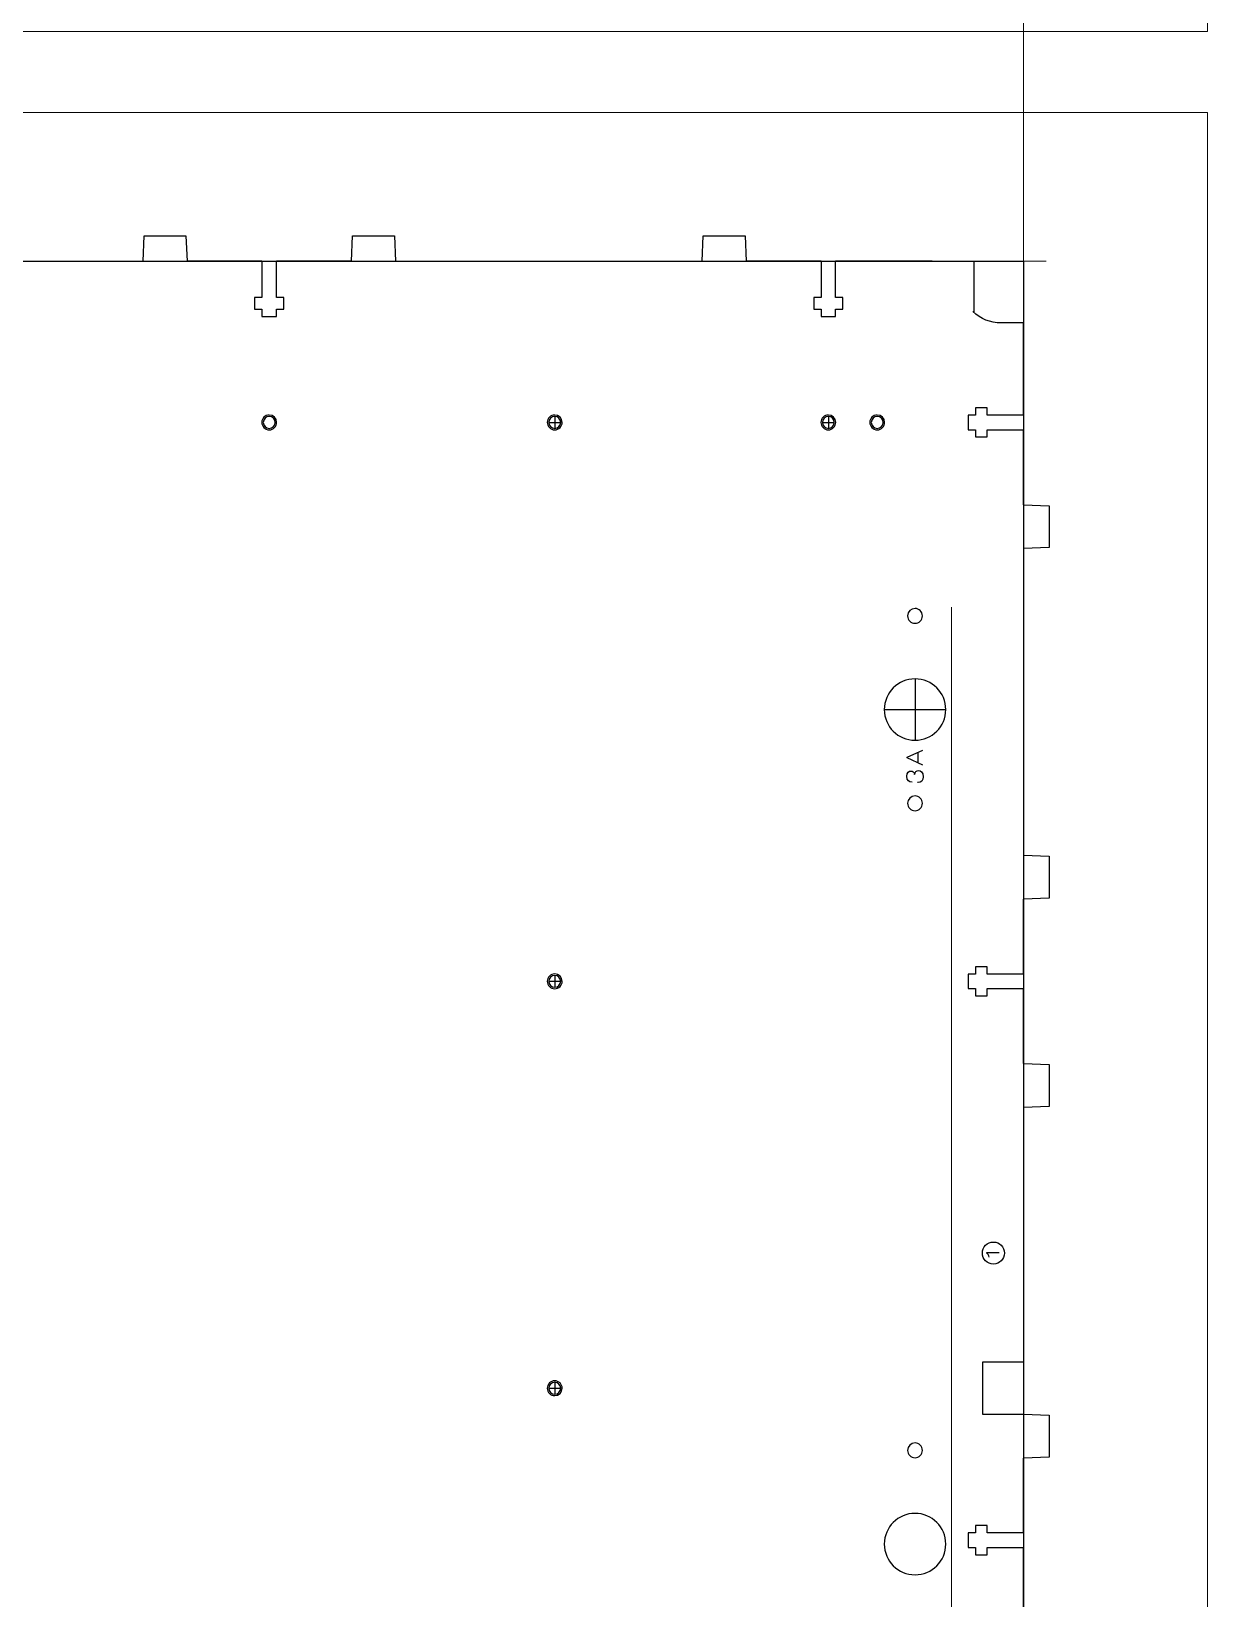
# Model space of a CAD drawing. Header units: millimetres. Extents: x -1949 to 1995, y -2739 to 1842.
# Drawn here: x -168.5 to 57.3, y -893.8 to -592.8 of the extents above; entities that cross this region are included whole.
import ezdxf

# ---------------------------------------------------------------- set-up
doc = ezdxf.new("R2010")
doc.units = ezdxf.units.MM
doc.layers.get('0').update_dxf_attribs({"lineweight": 25, "true_color": 0xffffff})
doc.layers.add('Laser Table', color=2, linetype='Continuous', lineweight=0, true_color=0xffff00)
doc.layers.add('Referance lines', color=2, linetype='Continuous', lineweight=0, true_color=0xffff00)

msp = doc.modelspace()

# ---------------------------------------------------------------- linework, layer by layer
at = {"color": 1, "true_color": 0xff0000}
for p, q in [((-147.05, -636.89), (-146.85, -632.02)), ((-146.85, -632.02), (-138.81, -632.02)), ((-138.81, -632.02), (-138.61, -636.89)), ((-107.03, -636.89), (-106.83, -632.02)), ((-106.83, -632.02), (-98.81, -632.02)), ((-98.81, -632.02), (-98.6, -636.89)), ((-39.71, -636.89), (-39.51, -632.02)), ((-39.51, -632.02), (-31.47, -632.02)), ((-31.47, -632.02), (-31.27, -636.89)), ((-205.94, -636.89), (-147.05, -636.89)), ((-98.6, -636.89), (-39.71, -636.89)), ((5.32, -636.89), (12.42, -636.89)), ((22, -683.68), (26.87, -683.88)), ((26.87, -683.88), (26.87, -691.91)), ((26.87, -691.91), (22, -692.11)), ((22, -692.11), (22, -751.01)), ((22, -751.01), (26.87, -751.21)), ((26.87, -751.21), (26.87, -759.24)), ((26.87, -759.24), (22, -759.44)), ((22, -791.02), (26.87, -791.22)), ((26.87, -791.22), (26.87, -799.25)), ((26.87, -799.25), (22, -799.45)), ((22, -858.35), (26.87, -858.55)), ((26.87, -858.55), (26.87, -866.58)), ((26.87, -866.58), (22, -866.78))]:
    msp.add_line(p, q, dxfattribs=at)
for p, q in [((-807.35, -636.89), (22, -636.89)), ((-124.23, -636.89), (-138.61, -636.89)), ((-124.23, -636.89), (-124.23, -643.91)), ((-121.43, -643.91), (-121.43, -636.89)), ((-107.03, -636.89), (-121.43, -636.89)), ((-16.89, -636.89), (-31.27, -636.89)), ((-16.89, -636.89), (-16.89, -643.91)), ((-14.09, -643.91), (-14.09, -636.89)), ((4.41, -636.89), (-14.09, -636.89)), ((4.41, -636.89), (12.42, -636.89)), ((12.42, -636.89), (12.42, -646.7)), ((22, -636.89), (22, -1450.25)), ((-124.23, -643.91), (-125.63, -643.91)), ((-125.63, -643.91), (-125.63, -646.11)), ((-120.03, -643.91), (-121.43, -643.91)), ((-120.03, -646.11), (-120.03, -643.91)), ((-16.89, -643.91), (-18.29, -643.91)), ((-18.29, -643.91), (-18.29, -646.11)), ((-12.69, -643.91), (-14.09, -643.91)), ((-12.69, -646.11), (-12.69, -643.91)), ((-125.63, -646.11), (-124.23, -646.11)), ((-124.23, -646.11), (-124.23, -647.55)), ((-121.43, -647.55), (-121.43, -646.11)), ((-121.43, -646.11), (-120.03, -646.11)), ((-18.29, -646.11), (-16.89, -646.11)), ((-16.89, -646.11), (-16.89, -647.55)), ((-14.09, -647.55), (-14.09, -646.11)), ((-14.09, -646.11), (-12.69, -646.11)), ((-124.23, -647.55), (-121.43, -647.55)), ((-16.89, -647.55), (-14.09, -647.55)), ((22, -648.79), (17.62, -648.79)), ((22, -666.48), (22, -648.79)), ((12.78, -665.08), (12.78, -666.48)), ((14.98, -665.08), (12.78, -665.08)), ((14.98, -666.48), (14.98, -665.08)), ((-69.15, -667.88), (-66.87, -667.88)), ((-68.01, -666.74), (-68.01, -669.02)), ((-16.63, -667.88), (-14.35, -667.88)), ((-15.49, -666.74), (-15.49, -669.02)), ((12.78, -666.48), (11.34, -666.48)), ((11.34, -666.48), (11.34, -669.28)), ((22, -666.48), (14.98, -666.48)), ((11.34, -669.28), (12.78, -669.28)), ((12.78, -669.28), (12.78, -670.68)), ((12.78, -670.68), (14.98, -670.68)), ((14.98, -670.68), (14.98, -669.28)), ((14.98, -669.28), (22, -669.28)), ((22, -683.68), (22, -669.28)), ((1.15, -717.13), (1.15, -728.93)), ((-4.75, -723.03), (7.05, -723.03)), ((22, -773.82), (22, -759.44)), ((14.98, -772.42), (12.78, -772.42)), ((12.78, -772.42), (12.78, -773.82)), ((14.98, -773.82), (14.98, -772.42)), ((-69.15, -775.22), (-66.87, -775.22)), ((-68.01, -774.08), (-68.01, -776.36)), ((12.78, -773.82), (11.34, -773.82)), ((11.34, -773.82), (11.34, -776.62)), ((22, -773.82), (14.98, -773.82)), ((11.34, -776.62), (12.78, -776.62)), ((12.78, -776.62), (12.78, -778.02)), ((12.78, -778.02), (14.98, -778.02)), ((14.98, -778.02), (14.98, -776.62)), ((14.98, -776.62), (22, -776.62)), ((22, -791.02), (22, -776.62)), ((22, -799.45), (22, -848.39)), ((22, -848.39), (14.1, -848.39)), ((14.1, -848.39), (14.1, -858.35)), ((-69.15, -853.37), (-66.87, -853.37)), ((-68.01, -852.23), (-68.01, -854.51)), ((14.1, -858.35), (22, -858.35)), ((22, -881.16), (22, -866.78)), ((12.78, -881.16), (11.34, -881.16)), ((11.34, -881.16), (11.34, -883.96)), ((14.98, -879.76), (12.78, -879.76)), ((12.78, -879.76), (12.78, -881.16)), ((14.98, -881.16), (14.98, -879.76)), ((22, -881.16), (14.98, -881.16)), ((11.34, -883.96), (12.78, -883.96)), ((12.78, -883.96), (12.78, -885.36)), ((14.98, -885.36), (14.98, -883.96)), ((14.98, -883.96), (22, -883.96)), ((22, -898.36), (22, -883.96)), ((12.78, -885.36), (14.98, -885.36))]:
    msp.add_line(p, q)
at = {"color": 5, "true_color": 0x0000ff}
for points in [[(2.66, -733.68), (-0.36, -732.3), (-0.36, -732.19), (2.66, -730.8)], [(1.67, -731.26), (1.67, -733.23)], [(1.05, -735.53), (1.06, -735.53)], [(14.94, -827.42), (14.94, -827.33), (17.32, -827.33)]]:
    msp.add_lwpolyline(points, dxfattribs=at)
at = {"color": 1, "true_color": 0xff0000}
msp.add_open_spline([(17.62, -648.79), (15.68, -648.78), (13.75, -648.04), (12.27, -646.56)], degree=3, dxfattribs=at)
at = {"color": 3, "true_color": 0x00ff00}
for points in [[(-122.83, -666.46), (-123.62, -666.46), (-124.26, -667.09), (-124.26, -667.88)], [(-124.26, -667.88), (-124.26, -668.67), (-123.62, -669.31), (-122.83, -669.31)], [(-121.41, -667.88), (-121.41, -667.09), (-122.04, -666.46), (-122.83, -666.46)], [(-122.83, -669.31), (-122.04, -669.31), (-121.41, -668.67), (-121.41, -667.88)], [(-68.01, -666.46), (-68.8, -666.46), (-69.44, -667.09), (-69.44, -667.88)], [(-69.44, -667.88), (-69.44, -668.67), (-68.8, -669.31), (-68.01, -669.31)], [(-66.59, -667.88), (-66.59, -667.09), (-67.23, -666.46), (-68.01, -666.46)], [(-68.01, -669.31), (-67.23, -669.31), (-66.59, -668.67), (-66.59, -667.88)], [(-15.49, -666.46), (-16.28, -666.46), (-16.92, -667.09), (-16.92, -667.88)], [(-16.92, -667.88), (-16.92, -668.67), (-16.28, -669.31), (-15.49, -669.31)], [(-14.07, -667.88), (-14.07, -667.09), (-14.7, -666.46), (-15.49, -666.46)], [(-15.49, -669.31), (-14.7, -669.31), (-14.07, -668.67), (-14.07, -667.88)], [(-6.11, -666.46), (-6.9, -666.46), (-7.54, -667.09), (-7.54, -667.88)], [(-7.54, -667.88), (-7.54, -668.67), (-6.9, -669.31), (-6.11, -669.31)], [(-4.69, -667.88), (-4.69, -667.09), (-5.32, -666.46), (-6.11, -666.46)], [(-6.11, -669.31), (-5.32, -669.31), (-4.69, -668.67), (-4.69, -667.88)], [(1.15, -703.61), (0.37, -703.61), (-0.27, -704.24), (-0.27, -705.03)], [(2.58, -705.03), (2.58, -704.24), (1.94, -703.61), (1.15, -703.61)], [(-0.27, -705.03), (-0.27, -705.82), (0.37, -706.46), (1.15, -706.46)], [(1.15, -706.46), (1.94, -706.46), (2.58, -705.82), (2.58, -705.03)], [(1.15, -717.13), (-2.11, -717.13), (-4.75, -719.77), (-4.75, -723.03)], [(7.05, -723.03), (7.05, -719.77), (4.41, -717.13), (1.15, -717.13)], [(-4.75, -723.03), (-4.75, -726.29), (-2.1, -728.93), (1.15, -728.93)], [(1.15, -728.93), (4.41, -728.93), (7.05, -726.29), (7.05, -723.03)], [(1.15, -739.61), (0.37, -739.61), (-0.27, -740.24), (-0.27, -741.03)], [(2.58, -741.03), (2.58, -740.24), (1.94, -739.61), (1.15, -739.61)], [(-0.27, -741.03), (-0.27, -741.82), (0.37, -742.46), (1.15, -742.46)], [(1.15, -742.46), (1.94, -742.46), (2.58, -741.82), (2.58, -741.03)], [(-68.01, -773.8), (-68.8, -773.8), (-69.44, -774.43), (-69.44, -775.22)], [(-69.44, -775.22), (-69.44, -776.01), (-68.8, -776.65), (-68.01, -776.65)], [(-66.59, -775.22), (-66.59, -774.43), (-67.23, -773.8), (-68.01, -773.8)], [(-68.01, -776.65), (-67.23, -776.65), (-66.59, -776.01), (-66.59, -775.22)], [(-68.01, -851.94), (-68.8, -851.94), (-69.44, -852.58), (-69.44, -853.37)], [(-69.44, -853.37), (-69.44, -854.16), (-68.8, -854.79), (-68.01, -854.79)], [(-66.59, -853.37), (-66.59, -852.58), (-67.23, -851.94), (-68.01, -851.94)], [(-68.01, -854.79), (-67.23, -854.79), (-66.59, -854.16), (-66.59, -853.37)], [(1.15, -863.88), (0.37, -863.88), (-0.27, -864.51), (-0.27, -865.3)], [(-0.27, -865.3), (-0.27, -866.09), (0.37, -866.73), (1.15, -866.73)], [(2.58, -865.3), (2.58, -864.51), (1.94, -863.88), (1.15, -863.88)], [(1.15, -866.73), (1.94, -866.73), (2.58, -866.09), (2.58, -865.3)], [(1.15, -877.4), (-2.11, -877.4), (-4.75, -880.04), (-4.75, -883.3)], [(7.05, -883.3), (7.05, -880.04), (4.41, -877.4), (1.15, -877.4)], [(-4.75, -883.3), (-4.75, -886.56), (-2.11, -889.2), (1.15, -889.2)], [(1.15, -889.2), (4.41, -889.2), (7.05, -886.56), (7.05, -883.3)]]:
    msp.add_open_spline(points, degree=3, dxfattribs=at)
at = {"color": 6, "true_color": 0xff00ff}
for points in [[(-122.83, -666.74), (-123.46, -666.74), (-123.97, -667.25), (-123.97, -667.88)], [(-123.97, -667.88), (-123.97, -668.51), (-123.46, -669.02), (-122.83, -669.02)], [(-121.69, -667.88), (-121.69, -667.25), (-122.2, -666.74), (-122.83, -666.74)], [(-122.83, -669.02), (-122.2, -669.02), (-121.69, -668.51), (-121.69, -667.88)], [(-68.01, -666.74), (-68.64, -666.74), (-69.15, -667.25), (-69.15, -667.88)], [(-69.15, -667.88), (-69.15, -668.51), (-68.64, -669.02), (-68.01, -669.02)], [(-66.87, -667.88), (-66.87, -667.25), (-67.38, -666.74), (-68.01, -666.74)], [(-68.01, -669.02), (-67.38, -669.02), (-66.87, -668.51), (-66.87, -667.88)], [(-15.49, -666.74), (-16.12, -666.74), (-16.63, -667.25), (-16.63, -667.88)], [(-16.63, -667.88), (-16.63, -668.51), (-16.12, -669.02), (-15.49, -669.02)], [(-14.35, -667.88), (-14.35, -667.25), (-14.86, -666.74), (-15.49, -666.74)], [(-15.49, -669.02), (-14.86, -669.02), (-14.35, -668.51), (-14.35, -667.88)], [(-6.11, -666.74), (-6.74, -666.74), (-7.25, -667.25), (-7.25, -667.88)], [(-7.25, -667.88), (-7.25, -668.51), (-6.74, -669.02), (-6.11, -669.02)], [(-4.97, -667.88), (-4.97, -667.25), (-5.48, -666.74), (-6.11, -666.74)], [(-6.11, -669.02), (-5.48, -669.02), (-4.97, -668.51), (-4.97, -667.88)], [(-68.01, -774.08), (-68.64, -774.08), (-69.15, -774.59), (-69.15, -775.22)], [(-69.15, -775.22), (-69.15, -775.85), (-68.64, -776.36), (-68.01, -776.36)], [(-66.87, -775.22), (-66.87, -774.59), (-67.38, -774.08), (-68.01, -774.08)], [(-68.01, -776.36), (-67.38, -776.36), (-66.87, -775.85), (-66.87, -775.22)], [(-68.01, -852.23), (-68.64, -852.23), (-69.15, -852.74), (-69.15, -853.37)], [(-69.15, -853.37), (-69.15, -854), (-68.64, -854.51), (-68.01, -854.51)], [(-66.87, -853.37), (-66.87, -852.74), (-67.38, -852.23), (-68.01, -852.23)], [(-68.01, -854.51), (-67.38, -854.51), (-66.87, -854), (-66.87, -853.37)]]:
    msp.add_open_spline(points, degree=3, dxfattribs=at)
at = {"color": 5, "true_color": 0x0000ff}
for points in [[(-0.4, -735.85), (-0.4, -735.14), (-0.08, -734.83), (0.38, -734.83)], [(0.6, -736.98), (-0.02, -736.95), (-0.4, -736.69), (-0.4, -735.85)], [(0.38, -734.83), (0.67, -734.83), (0.99, -735), (1.05, -735.53)], [(1.06, -735.53), (1.12, -734.96), (1.45, -734.76), (1.85, -734.76)], [(1.73, -737.06), (1.7, -737.06), (1.67, -737.06), (1.64, -737.06)], [(2.71, -735.92), (2.71, -736.69), (2.32, -737.06), (1.73, -737.06)], [(1.85, -734.76), (2.18, -734.76), (2.71, -734.98), (2.71, -735.92)], [(14.08, -827.41), (14.08, -826.24), (15.03, -825.29), (16.21, -825.29)], [(16.21, -829.54), (15.03, -829.54), (14.08, -828.59), (14.08, -827.41)], [(15.39, -828.17), (15.29, -827.81), (15.1, -827.56), (14.94, -827.42)], [(16.21, -825.29), (17.38, -825.29), (18.33, -826.24), (18.33, -827.41)], [(18.33, -827.41), (18.33, -828.59), (17.38, -829.54), (16.21, -829.54)]]:
    msp.add_open_spline(points, degree=3, dxfattribs=at)
msp.add_open_spline([(14.49, -848.39), (14.1, -848.39), (14.1, -848.39), (14.1, -848.39), (14.1, -848.39)], degree=3)
at = {"layer": 'Laser Table', "color": 2, "true_color": 0xffff00}
for p, q in [((57.32, -592.78), (57.32, 607.22)), ((57.32, -592.78), (-842.68, -592.78)), ((-842.68, -608.39), (57.32, -608.39)), ((57.32, -1808.39), (57.32, -608.39))]:
    msp.add_line(p, q, dxfattribs=at)
at = {"layer": 'Referance lines'}
for p, q in [((22, -499.75), (22, -1808.39)), ((-811.67, -636.89), (26.32, -636.89))]:
    msp.add_line(p, q, dxfattribs=at)
at = {"layer": 'Referance lines', "color": 2, "true_color": 0xffff00}
for p, q in [((-813.17, -636.89), (24.83, -636.89)), ((-245.2, -636.89), (24.83, -636.89)), ((8.15, -1043.57), (8.15, -703.34))]:
    msp.add_line(p, q, dxfattribs=at)

doc.saveas('drawing.dxf')
